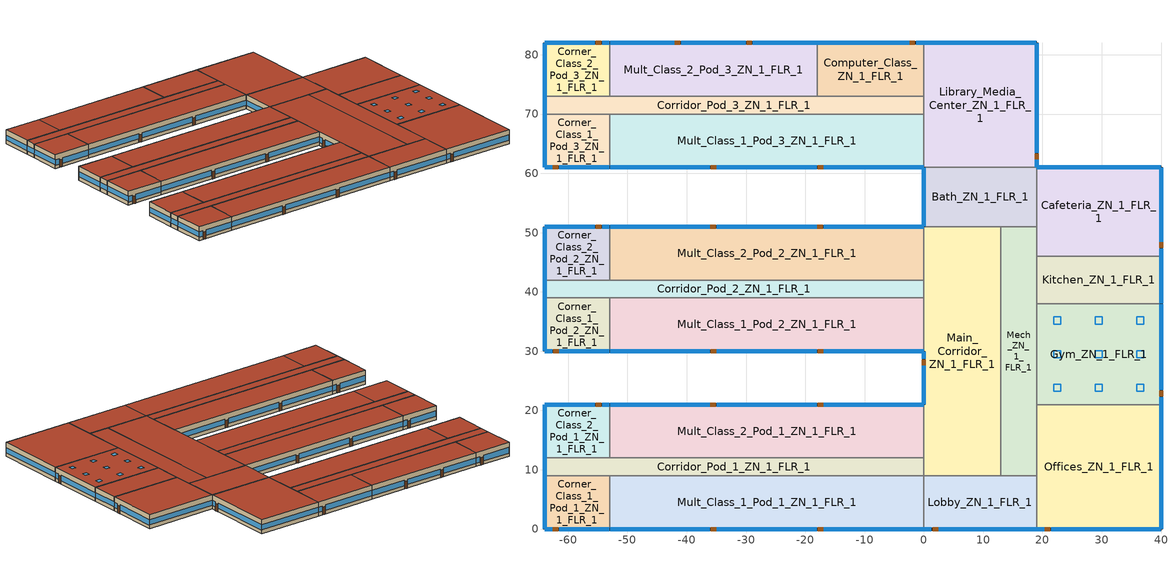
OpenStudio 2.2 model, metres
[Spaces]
Library_Media_Center_ZN_1_FLR_1
 floor ground: 19,82 19,61 0,61 0,82 z0
 wall outside: 19,61 19,82 0,82 z0:4
 wall to Computer_Class_ZN_1_FLR_1: 0,82 0,73 z0:4
 wall to Bath_ZN_1_FLR_1: 0,61 19,61 z0:4
 wall to Mult_Class_1_Pod_3_ZN_1_FLR_1: 0,70 0,61 z0:4
 wall to Corridor_Pod_3_ZN_1_FLR_1: 0,73 0,70 z0:4
 window: 19,61.05 19,62.27 / 19,63.49 19,81.95 z1.01:2.51; 18.95,82 0.05,82 z1.1:2.51
 door: 19,62.4 19,63.31 z0:2.13
 roof outside: 19,61 19,82 0,82 0,61 z4
Main_Corridor_ZN_1_FLR_1
 floor ground: 13,51 13,9 0,9 0,51 z0
 wall outside: 0,30 0,21 z0:4
 wall to Lobby_ZN_1_FLR_1: 0,9 13,9 z0:4
 wall to Mult_Class_2_Pod_2_ZN_1_FLR_1: 0,51 0,42 z0:4
 wall to Mult_Class_2_Pod_1_ZN_1_FLR_1: 0,21 0,12 z0:4
 wall to Corridor_Pod_1_ZN_1_FLR_1: 0,12 0,9 z0:4
 wall to Bath_ZN_1_FLR_1: 13,51 0,51 z0:4
 wall to Mech_ZN_1_FLR_1: 13,9 13,51 z0:4
 wall to Corridor_Pod_2_ZN_1_FLR_1: 0,42 0,39 z0:4
 wall to Mult_Class_1_Pod_2_ZN_1_FLR_1: 0,39 0,30 z0:4
 window: 0,29.95 0,28.73 / 0,27.51 0,21.05 z0.88:2.52
 door: 0,28.58 0,27.67 z0:2.13
 roof outside: 13,9 13,51 0,51 0,9 z4
Corridor_Pod_2_ZN_1_FLR_1
 floor ground: 0,42 0,39 -64,39 -64,42 z0
 wall outside: -64,42 -64,39 z0:4
 wall to Corner_Class_2_Pod_2_ZN_1_FLR_1: -53,42 -64,42 z0:4
 wall to Mult_Class_1_Pod_2_ZN_1_FLR_1: -53,39 0,39 z0:4
 wall to Corner_Class_1_Pod_2_ZN_1_FLR_1: -64,39 -53,39 z0:4
 wall to Mult_Class_2_Pod_2_ZN_1_FLR_1: 0,42 -53,42 z0:4
 window: -64,41.95 -64,39.05 z1.1:2.55
 roof outside: 0,39 0,42 -64,42 -64,39 z4
Kitchen_ZN_1_FLR_1
 floor ground: 40,46 40,38 19,38 19,46 z0
 wall outside: 40,38 40,46 z0:4
 wall to Mech_ZN_1_FLR_1: 19,46 19,38 z0:4
 wall to Cafeteria_ZN_1_FLR_1: 40,46 19,46 z0:4
 wall to Gym_ZN_1_FLR_1: 19,38 40,38 z0:4
 window: 40,38.05 40,45.95 z1.1:2.52
 roof outside: 40,38 40,46 19,46 19,38 z4
Computer_Class_ZN_1_FLR_1
 floor ground: 0,82 0,73 -18,73 -18,82 z0
 wall outside: 0,82 -18,82 z0:4
 wall to Corridor_Pod_3_ZN_1_FLR_1: -18,73 0,73 z0:4
 wall to Mult_Class_2_Pod_3_ZN_1_FLR_1: -18,82 -18,73 z0:4
 window: -0.05,82 -1.27,82 / -2.49,82 -17.95,82 z1:2.51
 door: -1.5,82 -2.42,82 z0:2.13
 roof outside: 0,73 0,82 -18,82 -18,73 z4
Corner_Class_2_Pod_2_ZN_1_FLR_1
 floor ground: -53,51 -53,42 -64,42 -64,51 z0
 wall outside: -53,51 -64,51 -64,42 z0:4
 wall to Mult_Class_2_Pod_2_ZN_1_FLR_1: -53,42 -53,51 z0:4
 window: -53.05,51 -54.27,51 / -55.49,51 -63.95,51 z0.92:2.51; -64,50.95 -64,42.05 z1.1:2.52
 door: -54.45,51 -55.36,51 z0:2.13
 roof outside: -53,42 -53,51 -64,51 -64,42 z4
Corridor_Pod_3_ZN_1_FLR_1
 floor ground: 0,73 0,70 -64,70 -64,73 z0
 wall outside: -64,73 -64,70 z0:4
 wall to Mult_Class_2_Pod_3_ZN_1_FLR_1: -18,73 -53,73 z0:4
 wall to Corner_Class_2_Pod_3_ZN_1_FLR_1: -53,73 -64,73 z0:4
 wall to Mult_Class_1_Pod_3_ZN_1_FLR_1: -53,70 0,70 z0:4
 wall to Corner_Class_1_Pod_3_ZN_1_FLR_1: -64,70 -53,70 z0:4
 window: -64,72.95 -64,70.05 z1.1:2.55
 roof outside: 0,70 0,73 -64,73 -64,70 z4
Mech_ZN_1_FLR_1
 floor ground: 19,51 19,9 13,9 13,51 z0
 wall to Lobby_ZN_1_FLR_1: 13,9 19,9 z0:4
 wall to Offices_ZN_1_FLR_1: 19,9 19,21 z0:4
 wall to Gym_ZN_1_FLR_1: 19,21 19,38 z0:4
 wall to Bath_ZN_1_FLR_1: 19,51 13,51 z0:4
 wall to Cafeteria_ZN_1_FLR_1: 19,46 19,51 z0:4
 roof outside: 19,9 19,51 13,51 13,9 z4
Mult_Class_1_Pod_1_ZN_1_FLR_1
 floor ground: 0,9 0,0 -53,0 -53,9 z0
 wall outside: -53,0 0,0 z0:4
 wall to Lobby_ZN_1_FLR_1: 0,0 0,9 z0:4
 wall to Corridor_Pod_1_ZN_1_FLR_1: 0,9 -53,9 z0:4
 wall to Corner_Class_1_Pod_1_ZN_1_FLR_1: -53,9 -53,0 z0:4
 window: -52.95,0 -36.13,0 / -34.91,0 -18.09,0 / -16.87,0 -0.05,0 z1.03:2.5
 door: -35.94,0 -35.02,0 / -17.88,0 -16.97,0 z0:2.13
 roof outside: 0,0 0,9 -53,9 -53,0 z4
Mult_Class_1_Pod_2_ZN_1_FLR_1
 floor ground: 0,39 0,30 -53,30 -53,39 z0
 wall outside: -53,30 0,30 z0:4
 wall to Corner_Class_1_Pod_2_ZN_1_FLR_1: -53,39 -53,30 z0:4
 window: -52.95,30 -36.13,30 / -34.91,30 -18.09,30 / -16.87,30 -0.05,30 z1.03:2.5
 door: -35.94,30 -35.03,30 / -17.89,30 -16.98,30 z0:2.13
 roof outside: 0,30 0,39 -53,39 -53,30 z4
Cafeteria_ZN_1_FLR_1
 floor ground: 40,61 40,46 19,46 19,61 z0
 wall outside: 40,46 40,61 19,61 z0:4
 wall to Bath_ZN_1_FLR_1: 19,61 19,51 z0:4
 window: 39.95,61 19.05,61 z1.1:2.51; 40,46.05 40,47.27 / 40,48.49 40,60.95 z0.97:2.51
 door: 40,47.45 40,48.37 z0:2.13
 roof outside: 40,46 40,61 19,61 19,46 z4
Corner_Class_2_Pod_3_ZN_1_FLR_1
 floor ground: -53,82 -53,73 -64,73 -64,82 z0
 wall outside: -53,82 -64,82 -64,73 z0:4
 wall to Mult_Class_2_Pod_3_ZN_1_FLR_1: -53,73 -53,82 z0:4
 window: -64,81.95 -64,73.05 z1.1:2.52; -53.05,82 -54.27,82 / -55.52,82 -63.95,82 z0.92:2.51
 door: -54.44,82 -55.36,82 z0:2.13
 roof outside: -53,73 -53,82 -64,82 -64,73 z4
Corner_Class_2_Pod_1_ZN_1_FLR_1
 floor ground: -53,21 -53,12 -64,12 -64,21 z0
 wall outside: -53,21 -64,21 -64,12 z0:4
 wall to Mult_Class_2_Pod_1_ZN_1_FLR_1: -53,12 -53,21 z0:4
 wall to Corridor_Pod_1_ZN_1_FLR_1: -64,12 -53,12 z0:4
 window: -53.05,21 -54.27,21 / -55.49,21 -63.95,21 z0.92:2.51; -64,20.95 -64,12.05 z1.1:2.52
 door: -54.43,21 -55.34,21 z0:2.13
 roof outside: -53,12 -53,21 -64,21 -64,12 z4
Corridor_Pod_1_ZN_1_FLR_1
 floor ground: 0,12 0,9 -64,9 -64,12 z0
 wall outside: -64,12 -64,9 z0:4
 wall to Corner_Class_1_Pod_1_ZN_1_FLR_1: -64,9 -53,9 z0:4
 wall to Mult_Class_2_Pod_1_ZN_1_FLR_1: 0,12 -53,12 z0:4
 window: -64,11.95 -64,9.05 z1.1:2.55
 roof outside: 0,9 0,12 -64,12 -64,9 z4
Mult_Class_2_Pod_2_ZN_1_FLR_1
 floor ground: 0,51 0,42 -53,42 -53,51 z0
 wall outside: 0,51 -53,51 z0:4
 window: -0.05,51 -16.87,51 / -18.09,51 -34.91,51 / -36.13,51 -52.95,51 z1.03:2.5
 door: -17.05,51 -17.96,51 / -35.11,51 -36.02,51 z0:2.13
 roof outside: 0,42 0,51 -53,51 -53,42 z4
Bath_ZN_1_FLR_1
 floor ground: 19,61 19,51 0,51 0,61 z0
 wall outside: 0,61 0,51 z0:4
 window: 0,60.95 0,51.05 z1.1:2.51
 roof outside: 19,51 19,61 0,61 0,51 z4
Corner_Class_1_Pod_3_ZN_1_FLR_1
 floor ground: -53,70 -53,61 -64,61 -64,70 z0
 wall outside: -64,70 -64,61 -53,61 z0:4
 wall to Mult_Class_1_Pod_3_ZN_1_FLR_1: -53,61 -53,70 z0:4
 window: -64,69.95 -64,61.05 z1.1:2.52; -63.95,61 -62.73,61 / -61.51,61 -53.05,61 z0.92:2.51
 door: -62.62,61 -61.7,61 z0:2.13
 roof outside: -53,61 -53,70 -64,70 -64,61 z4
Gym_ZN_1_FLR_1
 floor ground: 40,38 40,21 19,21 19,38 z0
 wall outside: 40,21 40,38 z0:4
 wall to Offices_ZN_1_FLR_1: 19,21 40,21 z0:4
 window: 40,21.05 40,22.27 / 40,23.49 40,37.95 z0.99:2.51
 door: 40,22.38 40,23.3 z0:2.13
 roof outside: 40,21 40,38 19,38 19,21 z4
 skylight: 21.89,23.22 23.11,23.22 23.11,24.44 21.89,24.44 z4; 28.89,23.22 30.11,23.22 30.11,24.44 28.89,24.44 z4; 35.89,23.22 37.11,23.22 37.11,24.44 35.89,24.44 z4; 21.89,28.89 23.11,28.89 23.11,30.11 21.89,30.11 z4; 28.89,28.89 30.11,28.89 30.11,30.11 28.89,30.11 z4; 35.89,28.89 37.11,28.89 37.11,30.11 35.89,30.11 z4; 21.89,34.56 23.11,34.56 23.11,35.78 21.89,35.78 z4; 28.89,34.56 30.11,34.56 30.11,35.78 28.89,35.78 z4; 35.89,34.56 37.11,34.56 37.11,35.78 35.89,35.78 z4
Lobby_ZN_1_FLR_1
 floor ground: 19,9 19,0 0,0 0,9 z0
 wall outside: 0,0 19,0 z0:4
 wall to Offices_ZN_1_FLR_1: 19,0 19,9 z0:4
 window: 0.05,0 1.27,0 / 2.49,0 18.95,0 z1:2.51
 door: 1.5,0 2.41,0 z0:2.13
 roof outside: 19,0 19,9 0,9 0,0 z4
Mult_Class_2_Pod_1_ZN_1_FLR_1
 floor ground: 0,21 0,12 -53,12 -53,21 z0
 wall outside: 0,21 -53,21 z0:4
 window: -0.05,21 -16.87,21 / -18.09,21 -34.91,21 / -36.13,21 -52.95,21 z1.03:2.5
 door: -16.98,21 -17.89,21 / -35.09,21 -36.01,21 z0:2.13
 roof outside: 0,12 0,21 -53,21 -53,12 z4
Mult_Class_2_Pod_3_ZN_1_FLR_1
 floor ground: -18,82 -18,73 -53,73 -53,82 z0
 wall outside: -18,82 -53,82 z0:4
 window: -18.05,82 -28.87,82 / -30.09,82 -40.91,82 / -42.13,82 -52.95,82 z0.99:2.5
 door: -29,82 -29.92,82 / -41.09,82 -42.01,82 z0:2.13
 roof outside: -18,73 -18,82 -53,82 -53,73 z4
Offices_ZN_1_FLR_1
 floor ground: 40,21 40,0 19,0 19,21 z0
 wall outside: 19,0 40,0 40,21 z0:4
 window: 19.05,0 20.27,0 / 21.49,0 39.95,0 z1.01:2.51; 40,0.05 40,20.95 z1.1:2.51
 door: 20.39,0 21.3,0 z0:2.13
 roof outside: 40,0 40,21 19,21 19,0 z4
Mult_Class_1_Pod_3_ZN_1_FLR_1
 floor ground: 0,70 0,61 -53,61 -53,70 z0
 wall outside: -53,61 0,61 z0:4
 window: -52.95,61 -36.13,61 / -34.91,61 -18.09,61 / -16.87,61 -0.05,61 z1.03:2.5
 door: -35.96,61 -35.05,61 / -17.92,61 -17.01,61 z0:2.13
 roof outside: 0,61 0,70 -53,70 -53,61 z4
Corner_Class_1_Pod_2_ZN_1_FLR_1
 floor ground: -53,39 -53,30 -64,30 -64,39 z0
 wall outside: -64,39 -64,30 -53,30 z0:4
 window: -64,38.95 -64,30.05 z1.1:2.52; -63.95,30 -62.73,30 / -61.51,30 -53.05,30 z0.92:2.51
 door: -62.53,30 -61.62,30 z0:2.13
 roof outside: -53,30 -53,39 -64,39 -64,30 z4
Corner_Class_1_Pod_1_ZN_1_FLR_1
 floor ground: -53,9 -53,0 -64,0 -64,9 z0
 wall outside: -64,9 -64,0 -53,0 z0:4
 window: -63.95,0 -62.73,0 / -61.51,0 -53.05,0 z0.92:2.51; -64,8.95 -64,0.05 z1.1:2.52
 door: -62.59,0 -61.68,0 z0:2.13
 roof outside: -53,0 -53,9 -64,9 -64,0 z4
[Site]
USA NM-ALBUQUERQUE: Latitude {deg}=35.03; Longitude {deg}=-106.62; Time Zone {hr}=-7; Elevation {m}=1619; Terrain=City
[Building]
DOE Prototype PrimarySchool: North Axis {deg}=0; Standards Number of Stories=1; Standards Number of Above Ground Stories=1; Standards Building Type=PrimarySchool
[Space] Building Story=Building Story 1; Part of Total Floor Area=Yes
Name | Space Type | Thermal Zone
Corner_Class_2_Pod_3_ZN_1_FLR_1 | PrimarySchool Classroom | TZ-Corner_Class_2_Pod_3_ZN_1_FLR_1
Library_Media_Center_ZN_1_FLR_1 | PrimarySchool Library | TZ-Library_Media_Center_ZN_1_FLR_1
Main_Corridor_ZN_1_FLR_1 | PrimarySchool Corridor | TZ-Main_Corridor_ZN_1_FLR_1
Corridor_Pod_2_ZN_1_FLR_1 | PrimarySchool Corridor | TZ-Corridor_Pod_2_ZN_1_FLR_1
Mult_Class_2_Pod_2_ZN_1_FLR_1 | PrimarySchool Classroom | TZ-Mult_Class_2_Pod_2_ZN_1_FLR_1
Kitchen_ZN_1_FLR_1 | PrimarySchool Kitchen | TZ-Kitchen_ZN_1_FLR_1
Mult_Class_1_Pod_3_ZN_1_FLR_1 | PrimarySchool Classroom | TZ-Mult_Class_1_Pod_3_ZN_1_FLR_1
Corridor_Pod_1_ZN_1_FLR_1 | PrimarySchool Corridor | TZ-Corridor_Pod_1_ZN_1_FLR_1
Computer_Class_ZN_1_FLR_1 | PrimarySchool ComputerRoom | TZ-Computer_Class_ZN_1_FLR_1
Mult_Class_1_Pod_2_ZN_1_FLR_1 | PrimarySchool Classroom | TZ-Mult_Class_1_Pod_2_ZN_1_FLR_1
Mult_Class_2_Pod_1_ZN_1_FLR_1 | PrimarySchool Classroom | TZ-Mult_Class_2_Pod_1_ZN_1_FLR_1
Corner_Class_2_Pod_2_ZN_1_FLR_1 | PrimarySchool Classroom | TZ-Corner_Class_2_Pod_2_ZN_1_FLR_1
Mult_Class_1_Pod_1_ZN_1_FLR_1 | PrimarySchool Classroom | TZ-Mult_Class_1_Pod_1_ZN_1_FLR_1
Corner_Class_1_Pod_1_ZN_1_FLR_1 | PrimarySchool Classroom | TZ-Corner_Class_1_Pod_1_ZN_1_FLR_1
Corridor_Pod_3_ZN_1_FLR_1 | PrimarySchool Corridor | TZ-Corridor_Pod_3_ZN_1_FLR_1
Mech_ZN_1_FLR_1 | PrimarySchool Mechanical | TZ-Mech_ZN_1_FLR_1
Cafeteria_ZN_1_FLR_1 | PrimarySchool Cafeteria | TZ-Cafeteria_ZN_1_FLR_1
Corner_Class_2_Pod_1_ZN_1_FLR_1 | PrimarySchool Classroom | TZ-Corner_Class_2_Pod_1_ZN_1_FLR_1
Bath_ZN_1_FLR_1 | PrimarySchool Restroom | TZ-Bath_ZN_1_FLR_1
Corner_Class_1_Pod_3_ZN_1_FLR_1 | PrimarySchool Classroom | TZ-Corner_Class_1_Pod_3_ZN_1_FLR_1
Corner_Class_1_Pod_2_ZN_1_FLR_1 | PrimarySchool Classroom | TZ-Corner_Class_1_Pod_2_ZN_1_FLR_1
Offices_ZN_1_FLR_1 | PrimarySchool Office | TZ-Offices_ZN_1_FLR_1
Gym_ZN_1_FLR_1 | PrimarySchool Gym | TZ-Gym_ZN_1_FLR_1
Lobby_ZN_1_FLR_1 | PrimarySchool Lobby | TZ-Lobby_ZN_1_FLR_1
Mult_Class_2_Pod_3_ZN_1_FLR_1 | PrimarySchool Classroom | TZ-Mult_Class_2_Pod_3_ZN_1_FLR_1
[BuildingStory]
Building Story 1: Nominal Z Coordinate {m}=0
[ThermalZone] Use Ideal Air Loads=No
TZ-Mult_Class_1_Pod_2_ZN_1_FLR_1; TZ-Lobby_ZN_1_FLR_1; TZ-Mult_Class_1_Pod_3_ZN_1_FLR_1; TZ-Corridor_Pod_2_ZN_1_FLR_1; TZ-Corner_Class_2_Pod_1_ZN_1_FLR_1; TZ-Main_Corridor_ZN_1_FLR_1; TZ-Bath_ZN_1_FLR_1; TZ-Corner_Class_1_Pod_2_ZN_1_FLR_1; TZ-Gym_ZN_1_FLR_1; TZ-Mult_Class_2_Pod_3_ZN_1_FLR_1; TZ-Corner_Class_1_Pod_3_ZN_1_FLR_1; TZ-Offices_ZN_1_FLR_1; TZ-Computer_Class_ZN_1_FLR_1; TZ-Corner_Class_2_Pod_3_ZN_1_FLR_1; TZ-Library_Media_Center_ZN_1_FLR_1; TZ-Kitchen_ZN_1_FLR_1; TZ-Corner_Class_1_Pod_1_ZN_1_FLR_1; TZ-Cafeteria_ZN_1_FLR_1; TZ-Mech_ZN_1_FLR_1; TZ-Mult_Class_2_Pod_1_ZN_1_FLR_1; TZ-Mult_Class_2_Pod_2_ZN_1_FLR_1; TZ-Corridor_Pod_1_ZN_1_FLR_1; TZ-Corridor_Pod_3_ZN_1_FLR_1; TZ-Corner_Class_2_Pod_2_ZN_1_FLR_1; TZ-Mult_Class_1_Pod_1_ZN_1_FLR_1
[Sizing:Zone] Zone Cooling Design Supply Air Temperature Input Method=SupplyAirTemperature; Zone Cooling Design Supply Air Temperature {C}=14; Zone Cooling Design Supply Air Temperature Difference {deltaC}=11.11; Zone Heating Design Supply Air Temperature Input Method=SupplyAirTemperature; Zone Heating Design Supply Air Temperature {C}=40; Zone Heating Design Supply Air Temperature Difference {deltaC}=11.11; Zone Cooling Design Supply Air Humidity Ratio {kg-H2O/kg-air}=0.0085; Zone Heating Design Supply Air Humidity Ratio {kg-H2O/kg-air}=0.008; Cooling Design Air Flow Method=DesignDay; Heating Design Air Flow Method=DesignDay; Account for Dedicated Outdoor Air System=No; Dedicated Outdoor Air System Control Strategy=NeutralSupplyAir; Dedicated Outdoor Air Low Setpoint Temperature for Design {C}=autosize; Dedicated Outdoor Air High Setpoint Temperature for Design {C}=autosize
TZ-Mult_Class_1_Pod_2_ZN_1_FLR_1; TZ-Lobby_ZN_1_FLR_1; TZ-Mult_Class_1_Pod_3_ZN_1_FLR_1; TZ-Corridor_Pod_2_ZN_1_FLR_1; TZ-Corner_Class_2_Pod_1_ZN_1_FLR_1; TZ-Main_Corridor_ZN_1_FLR_1; TZ-Bath_ZN_1_FLR_1; TZ-Corner_Class_1_Pod_2_ZN_1_FLR_1; TZ-Gym_ZN_1_FLR_1; TZ-Mult_Class_2_Pod_3_ZN_1_FLR_1; TZ-Corner_Class_1_Pod_3_ZN_1_FLR_1; TZ-Offices_ZN_1_FLR_1; TZ-Computer_Class_ZN_1_FLR_1; TZ-Corner_Class_2_Pod_3_ZN_1_FLR_1; TZ-Library_Media_Center_ZN_1_FLR_1; TZ-Kitchen_ZN_1_FLR_1; TZ-Corner_Class_1_Pod_1_ZN_1_FLR_1; TZ-Cafeteria_ZN_1_FLR_1; TZ-Mech_ZN_1_FLR_1; TZ-Mult_Class_2_Pod_1_ZN_1_FLR_1; TZ-Mult_Class_2_Pod_2_ZN_1_FLR_1; TZ-Corridor_Pod_1_ZN_1_FLR_1; TZ-Corridor_Pod_3_ZN_1_FLR_1; TZ-Corner_Class_2_Pod_2_ZN_1_FLR_1; TZ-Mult_Class_1_Pod_1_ZN_1_FLR_1
[SpaceType] Standards Building Type=PrimarySchool
Name | Standards Space Type
PrimarySchool Office | office
PrimarySchool Lobby | lobby
PrimarySchool Gym | exercise area
PrimarySchool Mechanical | electrical/mechanical
PrimarySchool Cafeteria | dining
PrimarySchool Kitchen | food preparation
PrimarySchool Restroom | restroom
PrimarySchool Corridor | corridor
PrimarySchool Classroom; PrimarySchool ComputerRoom | classroom/lecture/training
PrimarySchool Library | library
